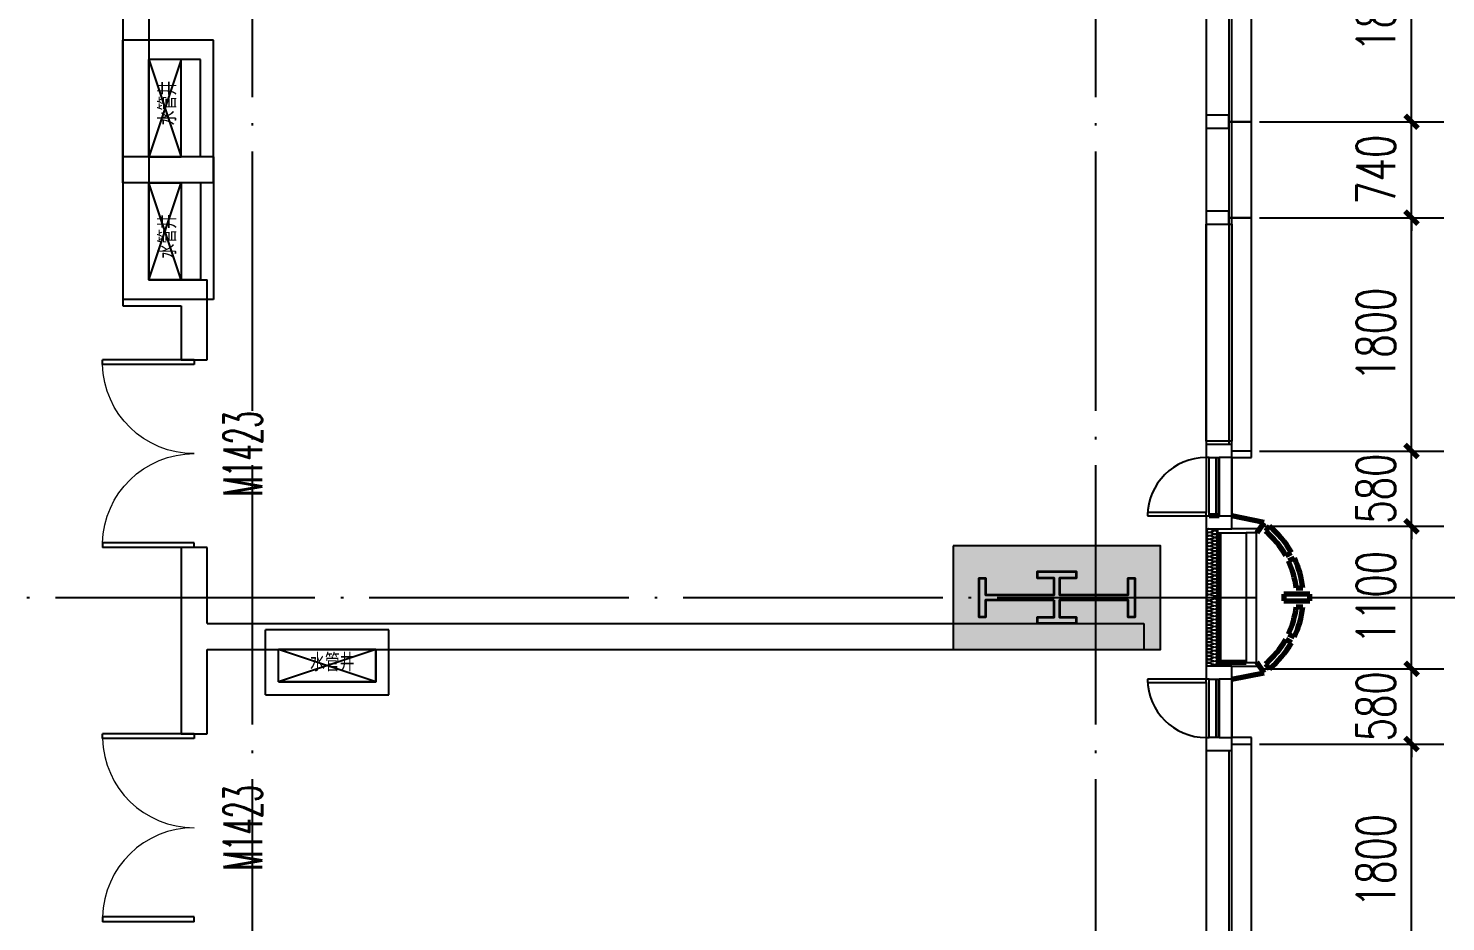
# Model space of a CAD drawing. Header units: millimetres. Extents: x 11476074 to 24729458, y -1239991 to 2813188.
# Drawn here: x 12596069 to 12606994, y 373213 to 380104 of the extents above; entities that cross this region are included whole.
import ezdxf

# ---------------------------------------------------------------- set-up
doc = ezdxf.new("R2010")
doc.units = ezdxf.units.MM
doc.header["$LTSCALE"] = 1000
doc.linetypes.add('DOTE', pattern=[2.42, 2, -0.2, 0.02, -0.2])
for name, color, linetype in [('A-ANNO-DIMS', 3, 'Continuous'), ('A-AXIS', 18, 'DOTE'), ('A-DETL-0001', 1, 'Continuous'), ('A-DOOR', 2, 'Continuous'), ('A-GLAZ', 4, 'Continuous'), ('A-WALL', 5, 'Continuous'), ('A-WIND-IDEN', 211, 'Continuous'), ('CURTWALL', 4, 'Continuous'), ('G-RCZ-CONLine', 5, 'Continuous'), ('GZDI-J建筑-楼板开洞', 251, 'Continuous'), ('GZDI1228', 20, 'Continuous'), ('PUB_HATCH', 8, 'Continuous'), ('排水沟', 133, 'Continuous')]:
    doc.layers.add(name, color=color, linetype=linetype)
for name, color, linetype, lineweight in [('A-GENM', 2, 'Continuous', 70), ('A-GENM-PROJ', 2, 'Continuous', 25), ('A-GLAZ-PROJ', 2, 'Continuous', 25), ('钢柱', 51, 'Continuous', 35)]:
    doc.layers.add(name, color=color, linetype=linetype, lineweight=lineweight)
doc.styles.add('_TCH_DIM_T3', font='SIMPLEX', dxfattribs={"width": 0.705882, "bigfont": 'GBCBIG'})
doc.styles.add('_TCH_WINDOW', font='SIMPLEX', dxfattribs={"width": 0.7, "bigfont": 'GBCBIG'})
doc.styles.add('CCD_DIM', font='ARCHS.SHX', dxfattribs={"width": 0.7})
doc.dimstyles.new('_TCH_ARCH&&100', dxfattribs={"dimtxt": 297.5, "dimasz": 100, "dimexe": 250, "dimexo": 300, "dimgap": 126.25, "dimtad": 1, "dimdec": 0, "dimzin": 0, "dimdsep": 46, "dimtxsty": '_TCH_DIM_T3', "dimblk": 'ARCHTICK', "dimcen": 0.09, "dimclrt": 7, "dimazin": 2, "dimtfac": 1, "dimtdec": 0, "dimtix": 1, "dimtmove": 2, "dimatfit": 3, "dimfxl": 0, "dimtolj": 1, "dimtzin": 0, "dimarcsym": 0})

# ---------------------------------------------------------------- blocks, each defined once
blk = doc.blocks.new('_ArchTick')
at = {"color": 0, "linetype": 'ByBlock', "const_width": 0.4}
blk.add_lwpolyline([(-0.5, -0.5), (0.5, 0.5)], dxfattribs=at)
blk = doc.blocks.new('*D5832')
at = {"layer": 'A-ANNO-DIMS', "color": 0, "lineweight": -2, "transparency": 16777216}
for p, q in [((12605840, 676989), (12607261, 676989)), ((12607011, 675189), (12607011, 676989)), ((12605840, 675189), (12607261, 675189))]:
    blk.add_line(p, q, dxfattribs=at)
at = {"layer": 'Defpoints', "color": 0, "transparency": 16777216}
for p in [(12605540, 676989), (12607011, 676989), (12605540, 675189)]:
    blk.add_point(p, dxfattribs=at)
at = {"layer": 'A-ANNO-DIMS', "color": 0, "lineweight": -2, "transparency": 16777216, "xscale": 100, "yscale": 100, "zscale": 100}
for p, rotation in [((12607011, 676989), 90), ((12607011, 675189), 270)]:
    blk.add_blockref('_ArchTick', p, dxfattribs=dict(at, rotation=rotation))
at = {"layer": 'A-ANNO-DIMS', "color": 7, "transparency": 16777216, "insert": (12606736, 676089), "char_height": 297.5, "attachment_point": 5, "rotation": 90, "style": '_TCH_DIM_T3'}
blk.add_mtext('\\A1;1800', dxfattribs=at)
blk = doc.blocks.new('*D5833')
at = {"layer": 'A-ANNO-DIMS', "color": 0, "lineweight": -2, "transparency": 16777216}
for p, q in [((12607011, 677569), (12607011, 677669)), ((12605840, 677569), (12607261, 677569)), ((12607011, 676989), (12607011, 677569)), ((12605840, 676989), (12607261, 676989)), ((12607011, 676989), (12607011, 676889))]:
    blk.add_line(p, q, dxfattribs=at)
at = {"layer": 'Defpoints', "color": 0, "transparency": 16777216}
for p in [(12605540, 677569), (12607011, 677569), (12605540, 676989)]:
    blk.add_point(p, dxfattribs=at)
at = {"layer": 'A-ANNO-DIMS', "color": 0, "lineweight": -2, "transparency": 16777216, "xscale": 100, "yscale": 100, "zscale": 100}
for p, rotation in [((12607011, 677569), 270), ((12607011, 676989), 90)]:
    blk.add_blockref('_ArchTick', p, dxfattribs=dict(at, rotation=rotation))
at = {"layer": 'A-ANNO-DIMS', "color": 7, "transparency": 16777216, "insert": (12606736, 677279), "char_height": 297.5, "attachment_point": 5, "rotation": 90, "style": '_TCH_DIM_T3'}
blk.add_mtext('\\A1;580', dxfattribs=at)
blk = doc.blocks.new('*D5834')
at = {"layer": 'A-ANNO-DIMS', "color": 0, "lineweight": -2, "transparency": 16777216}
for p, q in [((12605840, 678669), (12607261, 678669)), ((12607011, 677569), (12607011, 678669)), ((12605840, 677569), (12607261, 677569))]:
    blk.add_line(p, q, dxfattribs=at)
at = {"layer": 'Defpoints', "color": 0, "transparency": 16777216}
for p in [(12605540, 678669), (12607011, 678669), (12605540, 677569)]:
    blk.add_point(p, dxfattribs=at)
at = {"layer": 'A-ANNO-DIMS', "color": 0, "lineweight": -2, "transparency": 16777216, "xscale": 100, "yscale": 100, "zscale": 100}
for p, rotation in [((12607011, 678669), 90), ((12607011, 677569), 270)]:
    blk.add_blockref('_ArchTick', p, dxfattribs=dict(at, rotation=rotation))
at = {"layer": 'A-ANNO-DIMS', "color": 7, "transparency": 16777216, "insert": (12606736, 678119), "char_height": 297.5, "attachment_point": 5, "rotation": 90, "style": '_TCH_DIM_T3'}
blk.add_mtext('\\A1;1100', dxfattribs=at)
blk = doc.blocks.new('*D5835')
at = {"layer": 'A-ANNO-DIMS', "color": 0, "lineweight": -2, "transparency": 16777216}
for p, q in [((12607011, 679249), (12607011, 679349)), ((12605840, 679249), (12607261, 679249)), ((12607011, 678669), (12607011, 679249)), ((12605840, 678669), (12607261, 678669)), ((12607011, 678669), (12607011, 678569))]:
    blk.add_line(p, q, dxfattribs=at)
at = {"layer": 'Defpoints', "color": 0, "transparency": 16777216}
for p in [(12605540, 679249), (12607011, 679249), (12605540, 678669)]:
    blk.add_point(p, dxfattribs=at)
at = {"layer": 'A-ANNO-DIMS', "color": 0, "lineweight": -2, "transparency": 16777216, "xscale": 100, "yscale": 100, "zscale": 100}
for p, rotation in [((12607011, 679249), 270), ((12607011, 678669), 90)]:
    blk.add_blockref('_ArchTick', p, dxfattribs=dict(at, rotation=rotation))
at = {"layer": 'A-ANNO-DIMS', "color": 7, "transparency": 16777216, "insert": (12606736, 678959), "char_height": 297.5, "attachment_point": 5, "rotation": 90, "style": '_TCH_DIM_T3'}
blk.add_mtext('\\A1;580', dxfattribs=at)
blk = doc.blocks.new('*D5836')
at = {"layer": 'A-ANNO-DIMS', "color": 0, "lineweight": -2, "transparency": 16777216}
for p, q in [((12605840, 681049), (12607261, 681049)), ((12607011, 679249), (12607011, 681049)), ((12605840, 679249), (12607261, 679249))]:
    blk.add_line(p, q, dxfattribs=at)
at = {"layer": 'Defpoints', "color": 0, "transparency": 16777216}
for p in [(12605540, 681049), (12607011, 681049), (12605540, 679249)]:
    blk.add_point(p, dxfattribs=at)
at = {"layer": 'A-ANNO-DIMS', "color": 0, "lineweight": -2, "transparency": 16777216, "xscale": 100, "yscale": 100, "zscale": 100}
for p, rotation in [((12607011, 681049), 90), ((12607011, 679249), 270)]:
    blk.add_blockref('_ArchTick', p, dxfattribs=dict(at, rotation=rotation))
at = {"layer": 'A-ANNO-DIMS', "color": 7, "transparency": 16777216, "insert": (12606736, 680149), "char_height": 297.5, "attachment_point": 5, "rotation": 90, "style": '_TCH_DIM_T3'}
blk.add_mtext('\\A1;1800', dxfattribs=at)
blk = doc.blocks.new('*D5837')
at = {"layer": 'A-ANNO-DIMS', "color": 0, "lineweight": -2, "transparency": 16777216}
for p, q in [((12607011, 681789), (12607011, 681889)), ((12605840, 681789), (12607261, 681789)), ((12607011, 681049), (12607011, 681789)), ((12605840, 681049), (12607261, 681049)), ((12607011, 681049), (12607011, 680949))]:
    blk.add_line(p, q, dxfattribs=at)
at = {"layer": 'Defpoints', "color": 0, "transparency": 16777216}
for p in [(12605540, 681789), (12607011, 681789), (12605540, 681049)]:
    blk.add_point(p, dxfattribs=at)
at = {"layer": 'A-ANNO-DIMS', "color": 0, "lineweight": -2, "transparency": 16777216, "xscale": 100, "yscale": 100, "zscale": 100}
for p, rotation in [((12607011, 681789), 270), ((12607011, 681049), 90)]:
    blk.add_blockref('_ArchTick', p, dxfattribs=dict(at, rotation=rotation))
at = {"layer": 'A-ANNO-DIMS', "color": 7, "transparency": 16777216, "insert": (12606736, 681419), "char_height": 297.5, "attachment_point": 5, "rotation": 90, "style": '_TCH_DIM_T3'}
blk.add_mtext('\\A1;740', dxfattribs=at)
blk = doc.blocks.new('*D5838')
at = {"layer": 'A-ANNO-DIMS', "color": 0, "lineweight": -2, "transparency": 16777216}
for p, q in [((12605840, 683589), (12607261, 683589)), ((12607011, 681789), (12607011, 683589)), ((12605840, 681789), (12607261, 681789))]:
    blk.add_line(p, q, dxfattribs=at)
at = {"layer": 'Defpoints', "color": 0, "transparency": 16777216}
for p in [(12605540, 683589), (12607011, 683589), (12605540, 681789)]:
    blk.add_point(p, dxfattribs=at)
at = {"layer": 'A-ANNO-DIMS', "color": 0, "lineweight": -2, "transparency": 16777216, "xscale": 100, "yscale": 100, "zscale": 100}
for p, rotation in [((12607011, 683589), 90), ((12607011, 681789), 270)]:
    blk.add_blockref('_ArchTick', p, dxfattribs=dict(at, rotation=rotation))
at = {"layer": 'A-ANNO-DIMS', "color": 7, "transparency": 16777216, "insert": (12606736, 682689), "char_height": 297.5, "attachment_point": 5, "rotation": 90, "style": '_TCH_DIM_T3'}
blk.add_mtext('\\A1;1800', dxfattribs=at)
blk = doc.blocks.new('FO-Vision _ Louver_updated - 150 Spacing -HOTEL 1000 SPAN-4956676-850_L52 HOTEL')
at = {"layer": 'A-GENM-PROJ'}
blk.add_line((675, 0), (1125, 0), dxfattribs=at)
at = {"layer": 'A-GLAZ'}
for p, q in [((675, 150), (625, 150)), ((625, 150), (625, 0)), ((675, 0), (675, 150)), ((625, 0), (-1175, 0)), ((-1175, 0), (-1175, -25)), ((-1125, -25), (-1175, -25)), ((-1175, -25), (575, -25)), ((1125, -105), (675, -105)), ((675, -125), (1125, -125))]:
    blk.add_line(p, q, dxfattribs=at)
at = {"layer": 'A-GLAZ-PROJ'}
for p, q in [((-1175, 0), (-1175, 150)), ((625, 150), (-1175, 150)), ((-1125, -200), (575, -200))]:
    blk.add_line(p, q, dxfattribs=at)
blk = doc.blocks.new('FO-Vision Panels - 1000 spandrel-4496464-850_L52 HOTEL')
at = {"layer": 'A-GLAZ'}
for p, q in [((-370, 25), (-320, 25)), ((370, 25), (-370, 25)), ((-370, 25), (-370, 0)), ((-370, 0), (370, 0)), ((320, 25), (370, 25)), ((370, 0), (370, 25))]:
    blk.add_line(p, q, dxfattribs=at)
at = {"layer": 'A-GLAZ-PROJ'}
for p, q in [((320, 200), (-320, 200)), ((-370, -150), (-370, 0)), ((370, 0), (370, -150)), ((-370, -150), (370, -150))]:
    blk.add_line(p, q, dxfattribs=at)
blk = doc.blocks.new('FO-Vision _ Louver_updated - 150 Spacing -HOTEL 1000 SPAN-4956731-850_L52 HOTEL')
at = {"layer": 'A-GENM-PROJ'}
blk.add_line((1125, 0), (675, 0), dxfattribs=at)
at = {"layer": 'A-GLAZ'}
for p, q in [((1125, 125), (675, 125)), ((-1175, 25), (-1125, 25)), ((575, 25), (-1175, 25)), ((-1175, 25), (-1175, 0)), ((-1175, 0), (625, 0)), ((625, 0), (625, -150)), ((675, 105), (1125, 105)), ((675, -150), (675, 0)), ((625, -150), (675, -150))]:
    blk.add_line(p, q, dxfattribs=at)
at = {"layer": 'A-GLAZ-PROJ'}
for p, q in [((575, 200), (-1125, 200)), ((-1175, -150), (-1175, 0)), ((-1175, -150), (625, -150))]:
    blk.add_line(p, q, dxfattribs=at)
blk = doc.blocks.new('FO-Exterior Column FULL - FO-Exterior Column FULL-4205893-850_L52 HOTEL')
at = {"layer": 'A-GENM'}
for p, q in [((-500, 110), (-500, 100)), ((-500, -110), (-500, 110)), ((630, 100), (630, 175)), ((-630, 0), (-580, -249)), ((-500, 100), (500, 100)), ((580, -249), (630, 0)), ((-580, -249), (-502, -194)), ((502, -194), (580, -249)), ((-511, -258), (-550, -289)), ((550, -289), (511, -258)), ((-348, -458), (-324, -414)), ((-283, -436), (-304, -481)), ((25, -400), (-25, -400)), ((-25, -400), (-25, -600)), ((25, -600), (25, -400)), ((304, -481), (283, -436)), ((324, -414), (348, -458)), ((-75, -545), (-75, -495)), ((75, -495), (75, -545)), ((-25, -600), (25, -600))]:
    blk.add_line(p, q, dxfattribs=at)
for centre, radius, start, end in [((-505, -190), 5, 305.3214, 316.3661), ((-505, -190), 5, 349.0665, 0), ((0, 162), 711, 219.3894, 240.6554), ((0, 162), 661, 219.3893, 240.6554), ((0, 162), 661, 299.3446, 320.6107), ((0, 162), 711, 299.3446, 320.6106), ((0, 162), 661, 244.6842, 263.483), ((0, 162), 661, 276.517, 295.3158), ((0, 162), 711, 244.6842, 263.943), ((0, 162), 711, 276.057, 295.3158)]:
    blk.add_arc(centre, radius, start, end, dxfattribs=at)
blk = doc.blocks.new('GP_POLY FOSHAN_SHELL_rvt-2-200_L05-13_ 16-25')
at = {"layer": 'A-DETL-0001'}
for p, q in [((-14675, 32820), (-14850, 32820)), ((-14850, 32820), (-14850, 32720)), ((-14675, 32720), (-14675, 32820)), ((-14850, 32720), (-14675, 32720)), ((-14675, 32080), (-14850, 32080)), ((-14850, 32080), (-14850, 31980)), ((-14675, 31980), (-14675, 32080)), ((-14850, 31980), (-14675, 31980)), ((-14650, 30280), (-14850, 30280)), ((-14850, 30280), (-14850, 30180)), ((-14650, 30180), (-14650, 30280)), ((-14825, 30180), (-14850, 30180)), ((-14850, 30180), (-14850, 29755)), ((-14825, 30180), (-14750, 30180)), ((-14825, 29730), (-14825, 30180)), ((-14750, 30180), (-14750, 29730)), ((-14650, 30180), (-14750, 30180)), ((-14650, 29730), (-14650, 30180)), ((-14850, 29755), (-15300, 29755)), ((-15300, 29755), (-15300, 29730)), ((-15300, 29730), (-14850, 29730)), ((-14850, 29730), (-14850, 29755)), ((-14850, 29730), (-14825, 29730)), ((-14850, 29730), (-14850, 29630)), ((-14750, 29730), (-14825, 29730)), ((-14750, 29730), (-14825, 29730)), ((-14750, 29730), (-14650, 29730)), ((-14750, 29730), (-14650, 29730)), ((-14650, 29630), (-14650, 29730)), ((-14850, 29630), (-14850, 29100)), ((-14850, 29630), (-14650, 29630)), ((-14760, 29100), (-14760, 29630)), ((-14437, 29630), (-14650, 29630)), ((-14458, 29600), (-14437, 29630)), ((-14760, 29600), (-14540, 29600)), ((-14460, 29600), (-14540, 29600)), ((-14540, 29600), (-14540, 29100)), ((-14460, 29100), (-14460, 29600)), ((-14460, 29600), (-14458, 29600)), ((-14850, 29100), (-14850, 28570)), ((-14760, 28570), (-14760, 29100)), ((-14540, 29100), (-14540, 28600)), ((-14460, 28600), (-14460, 29100)), ((-14650, 28570), (-14850, 28570)), ((-14850, 28570), (-14850, 28470)), ((-14540, 28600), (-14760, 28600)), ((-14650, 28570), (-14437, 28570)), ((-14650, 28470), (-14650, 28570)), ((-14540, 28600), (-14460, 28600)), ((-14458, 28600), (-14460, 28600)), ((-14437, 28570), (-14458, 28600)), ((-15300, 28470), (-15300, 28445)), ((-14850, 28470), (-15300, 28470)), ((-15300, 28445), (-14850, 28445)), ((-14825, 28470), (-14850, 28470)), ((-14850, 28445), (-14850, 28470)), ((-14850, 28445), (-14850, 28020)), ((-14825, 28470), (-14750, 28470)), ((-14825, 28020), (-14825, 28470)), ((-14650, 28470), (-14750, 28470)), ((-14750, 28470), (-14750, 28020)), ((-14650, 28020), (-14650, 28470)), ((-14850, 28020), (-14850, 27920)), ((-14850, 28020), (-14825, 28020)), ((-14750, 28020), (-14825, 28020)), ((-14750, 28020), (-14650, 28020)), ((-14650, 27920), (-14650, 28020)), ((-14850, 27920), (-14650, 27920))]:
    blk.add_line(p, q, dxfattribs=at)
for centre, start, end in [((-14850, 29730), 90, 179.9851), ((-14850, 28470), 180.0149, 270)]:
    blk.add_arc(centre, 450, start, end, dxfattribs=at)
for points in [[(-14832, 29630), (-14838, 29630), (-14852, 29617), (-14838, 29603), (-14832, 29603)], [(-14778, 29617), (-14797, 29617), (-14813, 29630), (-14832, 29630)], [(-14832, 29603), (-14813, 29603), (-14797, 29617), (-14778, 29617)], [(-14765, 29630), (-14765, 29624), (-14772, 29617), (-14778, 29617)], [(-14778, 29617), (-14772, 29617), (-14758, 29603), (-14772, 29590), (-14778, 29590)], [(-14832, 29603), (-14838, 29603), (-14852, 29590), (-14838, 29577), (-14832, 29577)], [(-14832, 29577), (-14838, 29577), (-14852, 29563), (-14838, 29550), (-14832, 29550)], [(-14832, 29550), (-14838, 29550), (-14852, 29537), (-14838, 29523), (-14832, 29523)], [(-14832, 29523), (-14838, 29523), (-14852, 29510), (-14838, 29497), (-14832, 29497)], [(-14778, 29590), (-14797, 29590), (-14813, 29603), (-14832, 29603)], [(-14832, 29577), (-14813, 29577), (-14797, 29590), (-14778, 29590)], [(-14778, 29563), (-14797, 29563), (-14813, 29577), (-14832, 29577)], [(-14832, 29550), (-14813, 29550), (-14797, 29563), (-14778, 29563)], [(-14778, 29537), (-14797, 29537), (-14813, 29550), (-14832, 29550)], [(-14832, 29523), (-14813, 29523), (-14797, 29537), (-14778, 29537)], [(-14778, 29510), (-14797, 29510), (-14813, 29523), (-14832, 29523)], [(-14832, 29497), (-14813, 29497), (-14797, 29510), (-14778, 29510)], [(-14778, 29590), (-14772, 29590), (-14758, 29577), (-14772, 29563), (-14778, 29563)], [(-14778, 29563), (-14772, 29563), (-14758, 29550), (-14772, 29537), (-14778, 29537)], [(-14778, 29537), (-14772, 29537), (-14758, 29523), (-14772, 29510), (-14778, 29510)], [(-14778, 29510), (-14772, 29510), (-14758, 29497), (-14772, 29483), (-14778, 29483)], [(-14832, 29497), (-14838, 29497), (-14852, 29483), (-14838, 29470), (-14832, 29470)], [(-14832, 29470), (-14838, 29470), (-14852, 29457), (-14838, 29443), (-14832, 29443)], [(-14832, 29443), (-14838, 29443), (-14852, 29430), (-14838, 29417), (-14832, 29417)], [(-14832, 29417), (-14838, 29417), (-14852, 29403), (-14838, 29390), (-14832, 29390)], [(-14832, 29390), (-14838, 29390), (-14852, 29377), (-14838, 29363), (-14832, 29363)], [(-14778, 29483), (-14797, 29483), (-14813, 29497), (-14832, 29497)], [(-14832, 29470), (-14813, 29470), (-14797, 29483), (-14778, 29483)], [(-14778, 29457), (-14797, 29457), (-14813, 29470), (-14832, 29470)], [(-14832, 29443), (-14813, 29443), (-14797, 29457), (-14778, 29457)], [(-14778, 29430), (-14797, 29430), (-14813, 29443), (-14832, 29443)], [(-14832, 29417), (-14813, 29417), (-14797, 29430), (-14778, 29430)], [(-14778, 29403), (-14797, 29403), (-14813, 29417), (-14832, 29417)], [(-14832, 29390), (-14813, 29390), (-14797, 29403), (-14778, 29403)], [(-14778, 29377), (-14797, 29377), (-14813, 29390), (-14832, 29390)], [(-14778, 29483), (-14772, 29483), (-14758, 29470), (-14772, 29457), (-14778, 29457)], [(-14778, 29457), (-14772, 29457), (-14758, 29443), (-14772, 29430), (-14778, 29430)], [(-14778, 29430), (-14772, 29430), (-14758, 29417), (-14772, 29403), (-14778, 29403)], [(-14778, 29403), (-14772, 29403), (-14758, 29390), (-14772, 29377), (-14778, 29377)], [(-14832, 29363), (-14838, 29363), (-14852, 29350), (-14838, 29337), (-14832, 29337)], [(-14832, 29337), (-14838, 29337), (-14852, 29323), (-14838, 29310), (-14832, 29310)], [(-14832, 29310), (-14838, 29310), (-14852, 29297), (-14838, 29283), (-14832, 29283)], [(-14832, 29283), (-14838, 29283), (-14852, 29270), (-14838, 29257), (-14832, 29257)], [(-14832, 29363), (-14813, 29363), (-14797, 29377), (-14778, 29377)], [(-14778, 29350), (-14797, 29350), (-14813, 29363), (-14832, 29363)], [(-14832, 29337), (-14813, 29337), (-14797, 29350), (-14778, 29350)], [(-14778, 29323), (-14797, 29323), (-14813, 29337), (-14832, 29337)], [(-14832, 29310), (-14813, 29310), (-14797, 29323), (-14778, 29323)], [(-14778, 29297), (-14797, 29297), (-14813, 29310), (-14832, 29310)], [(-14832, 29283), (-14813, 29283), (-14797, 29297), (-14778, 29297)], [(-14778, 29270), (-14797, 29270), (-14813, 29283), (-14832, 29283)], [(-14778, 29377), (-14772, 29377), (-14758, 29363), (-14772, 29350), (-14778, 29350)], [(-14778, 29350), (-14772, 29350), (-14758, 29337), (-14772, 29323), (-14778, 29323)], [(-14778, 29323), (-14772, 29323), (-14758, 29310), (-14772, 29297), (-14778, 29297)], [(-14778, 29297), (-14772, 29297), (-14758, 29283), (-14772, 29270), (-14778, 29270)], [(-14832, 29257), (-14838, 29257), (-14852, 29243), (-14838, 29230), (-14832, 29230)], [(-14832, 29230), (-14838, 29230), (-14852, 29217), (-14838, 29203), (-14832, 29203)], [(-14832, 29203), (-14838, 29203), (-14852, 29190), (-14838, 29177), (-14832, 29177)], [(-14832, 29177), (-14838, 29177), (-14852, 29163), (-14838, 29150), (-14832, 29150)], [(-14832, 29257), (-14813, 29257), (-14797, 29270), (-14778, 29270)], [(-14778, 29243), (-14797, 29243), (-14813, 29257), (-14832, 29257)], [(-14832, 29230), (-14813, 29230), (-14797, 29243), (-14778, 29243)], [(-14778, 29217), (-14797, 29217), (-14813, 29230), (-14832, 29230)], [(-14832, 29203), (-14813, 29203), (-14797, 29217), (-14778, 29217)], [(-14778, 29190), (-14797, 29190), (-14813, 29203), (-14832, 29203)], [(-14832, 29177), (-14813, 29177), (-14797, 29190), (-14778, 29190)], [(-14778, 29163), (-14797, 29163), (-14813, 29177), (-14832, 29177)], [(-14778, 29270), (-14772, 29270), (-14758, 29257), (-14772, 29243), (-14778, 29243)], [(-14778, 29243), (-14772, 29243), (-14758, 29230), (-14772, 29217), (-14778, 29217)], [(-14778, 29217), (-14772, 29217), (-14758, 29203), (-14772, 29190), (-14778, 29190)], [(-14778, 29190), (-14772, 29190), (-14758, 29177), (-14772, 29163), (-14778, 29163)], [(-14832, 29150), (-14838, 29150), (-14852, 29137), (-14838, 29123), (-14832, 29123)], [(-14832, 29123), (-14838, 29123), (-14845, 29116), (-14845, 29110)], [(-14832, 29077), (-14838, 29077), (-14845, 29084), (-14845, 29090)], [(-14832, 29050), (-14838, 29050), (-14852, 29063), (-14838, 29077), (-14832, 29077)], [(-14832, 29150), (-14813, 29150), (-14797, 29163), (-14778, 29163)], [(-14778, 29137), (-14797, 29137), (-14813, 29150), (-14832, 29150)], [(-14832, 29123), (-14813, 29123), (-14797, 29137), (-14778, 29137)], [(-14778, 29110), (-14797, 29110), (-14813, 29123), (-14832, 29123)], [(-14778, 29090), (-14797, 29090), (-14813, 29077), (-14832, 29077)], [(-14832, 29077), (-14813, 29077), (-14797, 29063), (-14778, 29063)], [(-14778, 29063), (-14797, 29063), (-14813, 29050), (-14832, 29050)], [(-14778, 29163), (-14772, 29163), (-14758, 29150), (-14772, 29137), (-14778, 29137)], [(-14778, 29137), (-14772, 29137), (-14758, 29123), (-14772, 29110), (-14778, 29110)], [(-14778, 29063), (-14772, 29063), (-14758, 29077), (-14772, 29090), (-14778, 29090)], [(-14778, 29037), (-14772, 29037), (-14758, 29050), (-14772, 29063), (-14778, 29063)], [(-14832, 29023), (-14838, 29023), (-14852, 29037), (-14838, 29050), (-14832, 29050)], [(-14832, 28997), (-14838, 28997), (-14852, 29010), (-14838, 29023), (-14832, 29023)], [(-14832, 28970), (-14838, 28970), (-14852, 28983), (-14838, 28997), (-14832, 28997)], [(-14832, 28943), (-14838, 28943), (-14852, 28957), (-14838, 28970), (-14832, 28970)], [(-14832, 29050), (-14813, 29050), (-14797, 29037), (-14778, 29037)], [(-14778, 29037), (-14797, 29037), (-14813, 29023), (-14832, 29023)], [(-14832, 29023), (-14813, 29023), (-14797, 29010), (-14778, 29010)], [(-14778, 29010), (-14797, 29010), (-14813, 28997), (-14832, 28997)], [(-14832, 28997), (-14813, 28997), (-14797, 28983), (-14778, 28983)], [(-14778, 28983), (-14797, 28983), (-14813, 28970), (-14832, 28970)], [(-14832, 28970), (-14813, 28970), (-14797, 28957), (-14778, 28957)], [(-14778, 28957), (-14797, 28957), (-14813, 28943), (-14832, 28943)], [(-14778, 29010), (-14772, 29010), (-14758, 29023), (-14772, 29037), (-14778, 29037)], [(-14778, 28983), (-14772, 28983), (-14758, 28997), (-14772, 29010), (-14778, 29010)], [(-14778, 28957), (-14772, 28957), (-14758, 28970), (-14772, 28983), (-14778, 28983)], [(-14778, 28930), (-14772, 28930), (-14758, 28943), (-14772, 28957), (-14778, 28957)], [(-14832, 28917), (-14838, 28917), (-14852, 28930), (-14838, 28943), (-14832, 28943)], [(-14832, 28890), (-14838, 28890), (-14852, 28903), (-14838, 28917), (-14832, 28917)], [(-14832, 28863), (-14838, 28863), (-14852, 28877), (-14838, 28890), (-14832, 28890)], [(-14832, 28837), (-14838, 28837), (-14852, 28850), (-14838, 28863), (-14832, 28863)], [(-14832, 28943), (-14813, 28943), (-14797, 28930), (-14778, 28930)], [(-14778, 28930), (-14797, 28930), (-14813, 28917), (-14832, 28917)], [(-14832, 28917), (-14813, 28917), (-14797, 28903), (-14778, 28903)], [(-14778, 28903), (-14797, 28903), (-14813, 28890), (-14832, 28890)], [(-14832, 28890), (-14813, 28890), (-14797, 28877), (-14778, 28877)], [(-14778, 28877), (-14797, 28877), (-14813, 28863), (-14832, 28863)], [(-14832, 28863), (-14813, 28863), (-14797, 28850), (-14778, 28850)], [(-14778, 28850), (-14797, 28850), (-14813, 28837), (-14832, 28837)], [(-14778, 28903), (-14772, 28903), (-14758, 28917), (-14772, 28930), (-14778, 28930)], [(-14778, 28877), (-14772, 28877), (-14758, 28890), (-14772, 28903), (-14778, 28903)], [(-14778, 28850), (-14772, 28850), (-14758, 28863), (-14772, 28877), (-14778, 28877)], [(-14778, 28823), (-14772, 28823), (-14758, 28837), (-14772, 28850), (-14778, 28850)], [(-14832, 28810), (-14838, 28810), (-14852, 28823), (-14838, 28837), (-14832, 28837)], [(-14832, 28783), (-14838, 28783), (-14852, 28797), (-14838, 28810), (-14832, 28810)], [(-14832, 28757), (-14838, 28757), (-14852, 28770), (-14838, 28783), (-14832, 28783)], [(-14832, 28730), (-14838, 28730), (-14852, 28743), (-14838, 28757), (-14832, 28757)], [(-14832, 28837), (-14813, 28837), (-14797, 28823), (-14778, 28823)], [(-14778, 28823), (-14797, 28823), (-14813, 28810), (-14832, 28810)], [(-14832, 28810), (-14813, 28810), (-14797, 28797), (-14778, 28797)], [(-14778, 28797), (-14797, 28797), (-14813, 28783), (-14832, 28783)], [(-14832, 28783), (-14813, 28783), (-14797, 28770), (-14778, 28770)], [(-14778, 28770), (-14797, 28770), (-14813, 28757), (-14832, 28757)], [(-14832, 28757), (-14813, 28757), (-14797, 28743), (-14778, 28743)], [(-14778, 28743), (-14797, 28743), (-14813, 28730), (-14832, 28730)], [(-14778, 28797), (-14772, 28797), (-14758, 28810), (-14772, 28823), (-14778, 28823)], [(-14778, 28770), (-14772, 28770), (-14758, 28783), (-14772, 28797), (-14778, 28797)], [(-14778, 28743), (-14772, 28743), (-14758, 28757), (-14772, 28770), (-14778, 28770)], [(-14778, 28717), (-14772, 28717), (-14758, 28730), (-14772, 28743), (-14778, 28743)], [(-14832, 28703), (-14838, 28703), (-14852, 28717), (-14838, 28730), (-14832, 28730)], [(-14832, 28677), (-14838, 28677), (-14852, 28690), (-14838, 28703), (-14832, 28703)], [(-14832, 28650), (-14838, 28650), (-14852, 28663), (-14838, 28677), (-14832, 28677)], [(-14832, 28623), (-14838, 28623), (-14852, 28637), (-14838, 28650), (-14832, 28650)], [(-14832, 28730), (-14813, 28730), (-14797, 28717), (-14778, 28717)], [(-14778, 28717), (-14797, 28717), (-14813, 28703), (-14832, 28703)], [(-14832, 28703), (-14813, 28703), (-14797, 28690), (-14778, 28690)], [(-14778, 28690), (-14797, 28690), (-14813, 28677), (-14832, 28677)], [(-14832, 28677), (-14813, 28677), (-14797, 28663), (-14778, 28663)], [(-14778, 28663), (-14797, 28663), (-14813, 28650), (-14832, 28650)], [(-14832, 28650), (-14813, 28650), (-14797, 28637), (-14778, 28637)], [(-14778, 28637), (-14797, 28637), (-14813, 28623), (-14832, 28623)], [(-14778, 28690), (-14772, 28690), (-14758, 28703), (-14772, 28717), (-14778, 28717)], [(-14778, 28663), (-14772, 28663), (-14758, 28677), (-14772, 28690), (-14778, 28690)], [(-14778, 28637), (-14772, 28637), (-14758, 28650), (-14772, 28663), (-14778, 28663)], [(-14778, 28610), (-14772, 28610), (-14758, 28623), (-14772, 28637), (-14778, 28637)], [(-14832, 28597), (-14838, 28597), (-14852, 28610), (-14838, 28623), (-14832, 28623)], [(-14832, 28570), (-14838, 28570), (-14852, 28583), (-14838, 28597), (-14832, 28597)], [(-14832, 28623), (-14813, 28623), (-14797, 28610), (-14778, 28610)], [(-14778, 28610), (-14797, 28610), (-14813, 28597), (-14832, 28597)], [(-14832, 28597), (-14813, 28597), (-14797, 28583), (-14778, 28583)], [(-14778, 28583), (-14797, 28583), (-14813, 28570), (-14832, 28570)], [(-14778, 28583), (-14772, 28583), (-14758, 28597), (-14772, 28610), (-14778, 28610)], [(-14765, 28570), (-14765, 28576), (-14772, 28583), (-14778, 28583)]]:
    blk.add_open_spline(points, degree=3, dxfattribs=at)
at = {"layer": 'A-GENM-PROJ', "rotation": 90}
blk.add_blockref('FO-Exterior Column FULL - FO-Exterior Column FULL-4205893-850_L52 HOTEL', (-14650, 29100), dxfattribs=at)
at = {"layer": 'A-GLAZ-PROJ'}
for name, p, rotation in [('FO-Vision _ Louver_updated - 150 Spacing -HOTEL 1000 SPAN-4956731-850_L52 HOTEL', (-14650, 33945), 90), ('FO-Vision Panels - 1000 spandrel-4496464-850_L52 HOTEL', (-14650, 32400), 90), ('FO-Vision _ Louver_updated - 150 Spacing -HOTEL 1000 SPAN-4956676-850_L52 HOTEL', (-14650, 30855), 270), ('FO-Vision _ Louver_updated - 150 Spacing -HOTEL 1000 SPAN-4956731-850_L52 HOTEL', (-14650, 27345), 90)]:
    blk.add_blockref(name, p, dxfattribs=dict(at, rotation=rotation))
blk = doc.blocks.new('GP_POLY FOSHAN_SHELL_rvt-3-200_L06-13_16-26')
at = {"layer": 'CURTWALL'}
blk.add_lwpolyline([(-14850, 31980), (-14650, 31980), (-14650, 30305), (-14850, 30305)], close=True, dxfattribs=at)
blk.add_blockref('GP_POLY FOSHAN_SHELL_rvt-2-200_L05-13_ 16-25', (0, 0))
blk = doc.blocks.new('A$C74AF65BF')
at = {"layer": 'PUB_HATCH'}
h = blk.add_hatch(color=256, dxfattribs=at)
h.dxf.hatch_style = 1
h.paths.add_polyline_path([(-7000, -4600), (-7000, -5400), (-5400, -5400), (-5400, -4600)])
h.paths.add_polyline_path([(-7000, -11200), (-7000, -12000), (-5400, -12000), (-5400, -11200)])
h.paths.add_polyline_path([(-7000, -17800), (-7000, -18600), (-5400, -18600), (-5400, -17800)])
h.paths.add_polyline_path([(9400, -33850), (9400, -32050), (10550, -32050), (10550, -33850)])
h.paths.add_polyline_path([(9400, -10950), (9400, -9150), (10550, -9150), (10550, -10950)])
h.paths.add_polyline_path([(22350, -33850), (22350, -32050), (23600, -32050), (23600, -33850)])
h.paths.add_polyline_path([(22350, -10950), (22350, -9150), (23600, -9150), (23600, -10950)])
h.paths.add_polyline_path([(-7000, -24400), (-7000, -25200), (-5400, -25200), (-5400, -24400)])
h.paths.add_polyline_path([(-7000, -31000), (-7000, -31800), (-5400, -31800), (-5400, -31000)])
h.paths.add_polyline_path([(-7000, -37600), (-7000, -38400), (-5400, -38400), (-5400, -37600)])
h.paths.add_polyline_path([(38400, -4600), (38400, -5400), (40000, -5400), (40000, -4600)])
h.paths.add_polyline_path([(38400, -11200), (38400, -12000), (40000, -12000), (40000, -11200)])
h.paths.add_polyline_path([(38400, -17800), (38400, -18600), (40000, -18600), (40000, -17800)])
h.paths.add_polyline_path([(38400, -24400), (38400, -25200), (40000, -25200), (40000, -24400)])
h.paths.add_polyline_path([(38400, -31000), (38400, -31800), (40000, -31800), (40000, -31000)])
h.paths.add_polyline_path([(38400, -37600), (38400, -38400), (40000, -38400), (40000, -37600)])
h.paths.add_polyline_path([(33400, -41900), (32600, -41900), (32600, -43500), (33400, -43500)])
h.paths.add_polyline_path([(26800, -41900), (26000, -41900), (26000, -43500), (26800, -43500)])
h.paths.add_polyline_path([(20200, -41900), (19400, -41900), (19400, -43500), (20200, -43500)])
h.paths.add_polyline_path([(13600, -41900), (12800, -41900), (12800, -43500), (13600, -43500)])
h.paths.add_polyline_path([(7000, -41900), (6200, -41900), (6200, -43500), (7000, -43500)])
h.paths.add_polyline_path([(400, -41900), (-400, -41900), (-400, -43500), (400, -43500)])
h.paths.add_polyline_path([(33400, 500), (32600, 500), (32600, -1100), (33400, -1100)])
h.paths.add_polyline_path([(26800, 500), (26000, 500), (26000, -1100), (26800, -1100)])
h.paths.add_polyline_path([(20200, 500), (19400, 500), (19400, -1100), (20200, -1100)])
h.paths.add_polyline_path([(13600, 500), (12800, 500), (12800, -1100), (13600, -1100)])
h.paths.add_polyline_path([(7000, 500), (6200, 500), (6200, -1100), (7000, -1100)])
h.paths.add_polyline_path([(10550, -28150), (9400, -28150), (9400, -29750), (10550, -29750)])
h.paths.add_polyline_path([(400, 500), (-400, 500), (-400, -1100), (400, -1100)])
at = {"layer": 'G-RCZ-CONLine', "color": 3}
blk.add_lwpolyline([(38400, -31000), (38400, -31800), (40000, -31800), (40000, -31000)], close=True, dxfattribs=at)
at = {"layer": '钢柱', "color": 2}
blk.add_lwpolyline([(39180, -31420), (38650, -31420), (38650, -31550), (38600, -31550), (38600, -31250), (38650, -31250), (38650, -31380), (39180, -31380), (39180, -31250), (39050, -31250), (39050, -31200), (39350, -31200), (39350, -31250), (39220, -31250), (39220, -31380), (39750, -31380), (39750, -31250), (39800, -31250), (39800, -31550), (39750, -31550), (39750, -31420), (39220, -31420), (39220, -31550), (39350, -31550), (39350, -31600), (39050, -31600), (39050, -31550), (39180, -31550)], close=True, dxfattribs=at)
blk = doc.blocks.new('4fgjg')
at = {"layer": 'A-WALL'}
for p, q in [((37000, -23500), (37000, -22400)), ((37700, -22400), (37000, -22400)), ((37700, -23500), (37700, -22400)), ((37200, -23300), (37200, -22550)), ((37600, -22550), (37200, -22550)), ((37600, -23300), (37600, -22550)), ((37700, -23300), (37000, -23300)), ((37000, -23300), (37000, -24400)), ((37600, -23300), (37200, -23300)), ((37700, -23300), (37700, -24400)), ((37700, -23500), (37000, -23500)), ((37600, -23500), (37200, -23500)), ((37200, -23500), (37200, -24250)), ((37600, -23500), (37600, -24250)), ((37600, -24250), (37200, -24250)), ((37700, -24400), (37000, -24400)), ((38100, -27450), (38100, -26950)), ((39050, -26950), (38100, -26950)), ((39050, -27450), (39050, -26950)), ((38200, -27350), (38200, -27100)), ((38950, -27100), (38200, -27100)), ((38950, -27350), (38950, -27100)), ((38200, -27350), (38950, -27350)), ((38100, -27450), (39050, -27450))]:
    blk.add_line(p, q, dxfattribs=at)
at = {"layer": 'GZDI-J建筑-楼板开洞'}
for p, q in [((37450, -22550), (37200, -23300)), ((37200, -22550), (37450, -23300)), ((37450, -24250), (37200, -23500)), ((37200, -24250), (37450, -23500)), ((38950, -27100), (38200, -27350)), ((38950, -27350), (38200, -27100))]:
    blk.add_line(p, q, dxfattribs=at)
for points in [[(37200, -23300), (37450, -23300), (37450, -22550), (37200, -22550)], [(37200, -23500), (37450, -23500), (37450, -24250), (37200, -24250)], [(38200, -27350), (38200, -27100), (38950, -27100), (38950, -27350)]]:
    blk.add_lwpolyline(points, close=True, dxfattribs=at)
at = {"layer": 'GZDI1228', "char_height": 120, "rotation": 90, "style": 'CCD_DIM'}
for insert, attachment_point in [((37415, -23058), 7), ((37415, -23742), 9)]:
    blk.add_mtext_dynamic_manual_height_columns('{\\fSimSun|b0|i0|c134|p2;水管井}', width=378.78, gutter_width=1500, heights=[0], dxfattribs=dict(at, insert=insert, attachment_point=attachment_point))
at = {"layer": 'GZDI1228', "insert": (38443, -27135), "char_height": 120, "attachment_point": 1, "style": 'CCD_DIM'}
blk.add_mtext_dynamic_manual_height_columns('{\\fSimSun|b0|i0|c134|p2;水管井}', width=378.78, gutter_width=1500, heights=[0], dxfattribs=at)
blk = doc.blocks.new('qlzw')
at = {"layer": 'A-AXIS'}
for p, q in [((12464366.8, 979989.8, 0), (12464366.8, 1082989.8)), ((12470866.8, 979989.8, 0), (12470866.8, 1082989.8)), ((12416866.8, 1007589.8), (12486866.8, 1007589.8))]:
    blk.add_line(p, q, dxfattribs=at)
blk = doc.blocks.new('$DorLib2D$00000002')
for p, q in [((-0.5, 0), (-0.5, 0.4875)), ((-0.475, 0.4875), (-0.5, 0.4875)), ((-0.475, 0), (-0.475, 0.4875)), ((0.475, 0), (0.475, 0.4875)), ((0.475, 0.4875), (0.5, 0.4875)), ((0.5, 0), (0.5, 0.4875)), ((-0.5, 0), (-0.475, 0)), ((0.5, 0), (0.475, 0))]:
    blk.add_line(p, q)
at = {"lineweight": 13}
for centre, start, end in [((-0.4875, 0), 0, 88.53072), ((0.4875, 0), 91.46928, 180)]:
    blk.add_arc(centre, 0.4875, start, end, dxfattribs=at)
blk = doc.blocks.new('幕墙尺寸')
at = {"layer": 'A-ANNO-DIMS', "color": 1}
for p1, p2, picture, middle in [((12605539.5, 681789), (12605539.5, 683588.9), '*D5838', (12606736, 682689)), ((12605539.5, 681049), (12605539.5, 681789), '*D5837', (12606736, 681419)), ((12605539.5, 679248.9), (12605539.5, 681049), '*D5836', (12606736, 680149)), ((12605539.5, 678668.9), (12605539.5, 679248.9), '*D5835', (12606736, 678958.9)), ((12605539.5, 677569.1), (12605539.5, 678668.9), '*D5834', (12606736, 678119)), ((12605539.5, 676988.9), (12605539.5, 677569.1), '*D5833', (12606736, 677279)), ((12605539.5, 675189), (12605539.5, 676988.9), '*D5832', (12606736, 676089))]:
    dim = blk.add_aligned_dim(p1=p1, p2=p2, distance=-1471.5, dimstyle='_TCH_ARCH&&100', dxfattribs=at)
    dim.commit()
    dim.dimension.update_dxf_attribs({"geometry": picture, "text_midpoint": middle})

msp = doc.modelspace()

# ---------------------------------------------------------------- linework, layer by layer
at = {"layer": 'A-WALL'}
for p, q in [((12596796.8, 390063.2), (12596796.8, 377963.2)), ((12596996.8, 389963.2), (12596996.8, 378163.2)), ((12596996.8, 378163.2), (12597447, 378163.2)), ((12597447, 377548.2), (12597447, 378163.2)), ((12596796.8, 377963.2), (12597247, 377963.2)), ((12597247, 377963.2), (12597247, 377548.2)), ((12597247, 377548.2), (12597447, 377548.2)), ((12597447, 376098.2), (12597247, 376098.2)), ((12597247, 376098.2), (12597247, 375413.2)), ((12597447, 375513.2), (12597447, 376098.2)), ((12597447, 375513.2), (12604666.8, 375513.2)), ((12604666.8, 375513.2), (12604666.8, 375313.2)), ((12597247, 375413.2), (12597247, 374663.2)), ((12597447, 374663.2), (12597447, 375313.2)), ((12597447, 375313.2), (12604666.8, 375313.2)), ((12597247, 374663.2), (12597447, 374663.2))]:
    msp.add_line(p, q, dxfattribs=at)

# ---------------------------------------------------------------- block references
for name, p in [('GP_POLY FOSHAN_SHELL_rvt-3-200_L06-13_16-26', (12619996.8, 346613.3)), ('4fgjg', (12559796.8, 402413.2))]:
    msp.add_blockref(name, p)
at = {"layer": 'A-ANNO-DIMS'}
msp.add_blockref('幕墙尺寸', (-280, -302405.8), dxfattribs=at)
at = {"layer": 'A-DOOR'}
ref = msp.add_blockref('$DorLib2D$00000002', (12597347, 376823.2), dxfattribs=dict(at, xscale=1450, yscale=-1450, zscale=1450, rotation=270))
ref.add_attrib('A', 'M1423', (12597870.8, 376494.2), dxfattribs={"layer": 'A-WIND-IDEN', "height": 297.5, "rotation": 90, "style": '_TCH_WINDOW', "width": 0.494118})
ref = msp.add_blockref('$DorLib2D$00000002', (12597347, 373938.2), dxfattribs=dict(at, xscale=-1450, yscale=-1450, zscale=-1450, rotation=270))
ref.add_attrib('A', 'M1423', (12597870.8, 373609.2), dxfattribs={"layer": 'A-WIND-IDEN', "height": 297.5, "rotation": 90, "style": '_TCH_WINDOW', "width": 0.494118})
at = {"layer": 'G-RCZ-CONLine', "ltscale": 10}
msp.add_blockref('A$C74AF65BF', (12564796.8, 407113.2), dxfattribs=at)
at = {"layer": '排水沟'}
msp.add_blockref('qlzw', (133430, -631876.5), dxfattribs=at)

doc.saveas('drawing.dxf')
